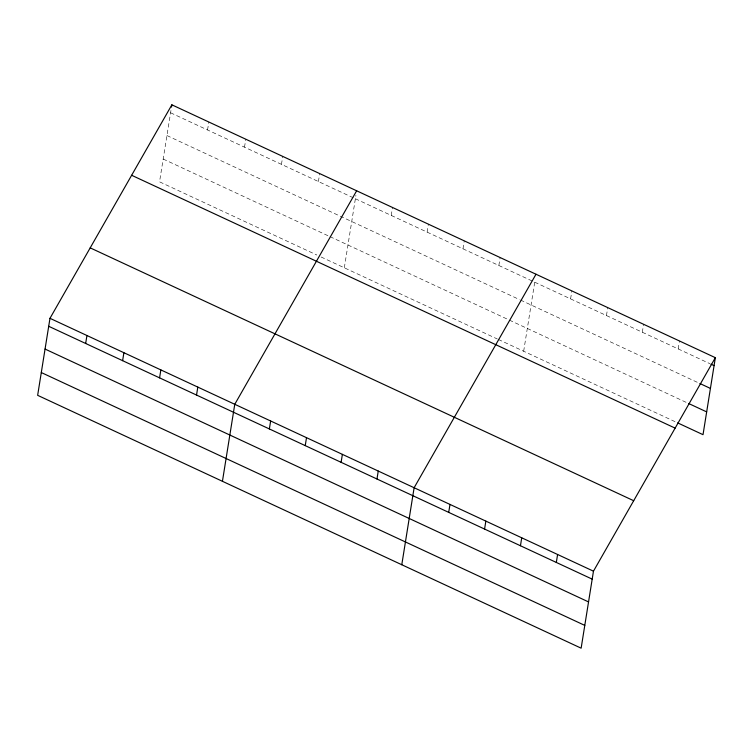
<?xml version="1.0" encoding="UTF-8"?>
<svg xmlns="http://www.w3.org/2000/svg" width="753" height="753" viewBox="0 0 753 753"><rect width="100%" height="100%" fill="white"/><g stroke="black" fill="none" stroke-linecap="round" stroke-linejoin="round"><path stroke-width="0.56" stroke-dasharray="3.77 2.82" d="M170.959 110.503L159.532 181.821L316.862 255.022M207.546 129.968L208.826 122.014M244.509 147.164L245.779 139.211M281.462 164.361L282.733 156.398M318.415 181.548L319.696 173.595M344.319 267.795L355.924 195.338M391.249 215.433L392.52 207.48M427.12 232.122L428.391 224.168M462.982 248.81L464.262 240.856M498.853 265.498L500.133 257.545M523.664 351.237L535.091 279.918M570.595 298.875L571.866 290.922M606.466 315.563L607.737 307.61M642.337 332.252L643.608 324.298M678.208 348.94L679.479 340.987M170.592 112.771L353.261 197.766M355.378 198.745L532.616 281.208M534.724 282.187L709.853 363.661M166.94 135.559L519.466 299.572M520.53 300.061L698.822 383.013M163.185 159.034L328.957 236.169M330.012 236.658L508.322 319.611M509.376 320.11L687.677 403.053M321.089 256.989L497.291 338.963M498.345 339.452L676.636 422.405"/><path stroke-width="1.13" d="M49.98 318.321L37.65 395.325L581.137 648.182L593.468 571.179L715.35 357.675L171.863 104.818L49.98 318.321L593.468 571.179M85.663 343.472L86.943 335.518M122.626 360.668L123.897 352.715M171.505 107.095L171.863 104.818M159.58 377.865L160.86 369.902M196.533 395.052L197.813 387.098M222.436 481.299L234.767 404.295L356.649 190.791M269.367 428.937L270.638 420.983M305.238 445.625L306.509 437.672M341.109 462.314L342.38 454.36M376.971 479.002L378.251 471.049M401.782 564.741L414.122 487.737L536.004 274.233M448.713 512.379L449.993 504.425M484.584 529.067L485.854 521.114M520.455 545.756L521.725 537.802M556.326 562.444L557.596 554.49M715.35 357.675L703.02 434.679L677.7 422.894M710.907 364.16L714.079 365.629M699.876 383.503L710.427 388.416M688.731 403.542L706.662 411.891M131.643 175.28L675.13 428.128M90.209 247.869L633.687 500.717M48.71 326.284L592.197 579.132M45.058 349.063L588.545 601.92M41.302 372.547L584.78 625.395"/></g></svg>
